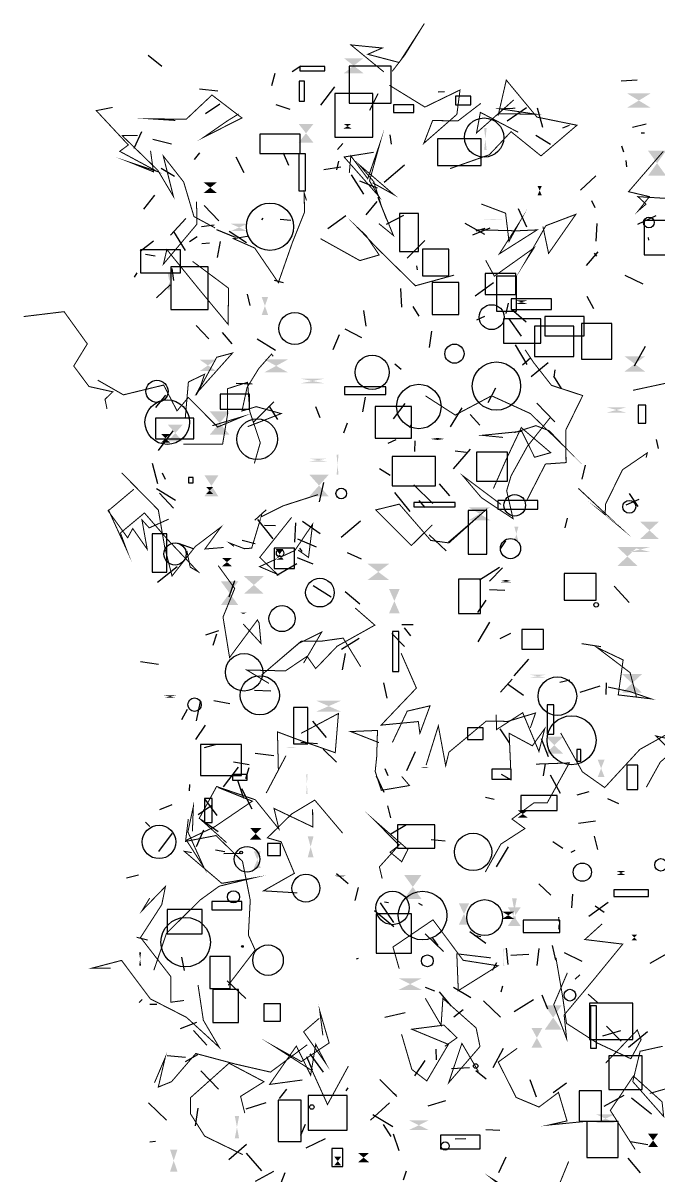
# Model space of a CAD drawing. Extents: x 39652472 to 39653357, y 39457781 to 39458681.
# Drawn here: x 39652472 to 39652785, y 39458087 to 39458656 of the extents above; entities that cross this region are included whole.
import ezdxf

# ---------------------------------------------------------------- set-up
doc = ezdxf.new("R2010")
doc.units = 0
doc.layers.get('0').update_dxf_attribs({"linetype": 'CONTINUOUS'})

msp = doc.modelspace()

# ---------------------------------------------------------------- linework, layer by layer
for p, q in [((39652540.3076, 39458634.1878), (39652533.5381, 39458639.5602)), ((39652608.7755, 39458634.2388), (39652604.4911, 39458631.4796)), ((39652595.9175, 39458630.6549), (39652594.3902, 39458624.6242)), ((39652766.5478, 39458627.1169), (39652774.5665, 39458627.5956)), ((39652567.8398, 39458621.884), (39652558.8929, 39458622.9944)), ((39652625.3933, 39458624.1617), (39652618.5623, 39458615.0467)), ((39652642.7465, 39458612.544), (39652646.9267, 39458620.7441)), ((39652676.4522, 39458621.6747), (39652679.5123, 39458621.745)), ((39652568.8669, 39458615.4735), (39652561.7556, 39458610.8375)), ((39652603.504, 39458612.897), (39652596.6963, 39458615.2043)), ((39652719.9288, 39458613.7966), (39652710.3756, 39458607.2557)), ((39652725.2536, 39458613.7882), (39652727.8023, 39458604.2915)), ((39652740.9621, 39458604.9952), (39652737.7159, 39458603.7414)), ((39652778.9847, 39458605.6949), (39652772.1493, 39458603.9859)), ((39652530.2882, 39458601.9192), (39652526.5364, 39458593.6703)), ((39652545.0734, 39458595.8321), (39652535.9081, 39458598.1893)), ((39652652.6861, 39458600.5217), (39652653.3752, 39458595.8858)), ((39652731.8227, 39458595.6442), (39652724.5158, 39458600.0624)), ((39652776.4745, 39458601.4508), (39652778.1845, 39458601.4318)), ((39652558.9335, 39458591.5778), (39652556.2225, 39458588.3404)), ((39652600.057, 39458591.6058), (39652602.7627, 39458585.4747)), ((39652629.5525, 39458596.2312), (39652626.9157, 39458593.1568)), ((39652766.729, 39458594.9922), (39652767.7448, 39458591.9877)), ((39652576.749, 39458589.631), (39652580.6368, 39458581.9373)), ((39652627.358, 39458587.4883), (39652626.2838, 39458583.136)), ((39652769.3478, 39458584.6925), (39652769.1275, 39458587.87)), ((39652539.9726, 39458584.0703), (39652546.5685, 39458580.0334)), ((39652620.1848, 39458583.3542), (39652628.4637, 39458584.6836)), ((39652633.5489, 39458580.8151), (39652639.72, 39458571.1482)), ((39652659.843, 39458585.4536), (39652649.8799, 39458576.9631)), ((39652754.1046, 39458580.2827), (39652746.5388, 39458573.1471)), ((39652646.5582, 39458574.0875), (39652637.8158, 39458577.6007)), ((39652531.3902, 39458563.8272), (39652536.9139, 39458570.6675)), ((39652568.4468, 39458558.0397), (39652561.2032, 39458565.645)), ((39652646.2088, 39458567.6492), (39652640.8613, 39458560.9774)), ((39652720.0812, 39458554.935), (39652716.0042, 39458563.9066)), ((39652752.0389, 39458568.0229), (39652753.6205, 39458564.5691)), ((39652552.2067, 39458559.2182), (39652544.6071, 39458551.0152)), ((39652590.0111, 39458559.425), (39652589.4239, 39458558.4892)), ((39652598.631, 39458558.8667), (39652603.8107, 39458558.3648)), ((39652630.9992, 39458560.5346), (39652622.0749, 39458554.1593)), ((39652659.4397, 39458560.772), (39652650.777, 39458556.1858)), ((39652774.8658, 39458556.4656), (39652783.8831, 39458560.7586)), ((39652545.9803, 39458552.8412), (39652551.7776, 39458543.4591)), ((39652559.7923, 39458555.2856), (39652566.1031, 39458556.0703)), ((39652576.6581, 39458549.9317), (39652567.3567, 39458553.5564)), ((39652581.9517, 39458547.2085), (39652573.5297, 39458552.8953)), ((39652699.4507, 39458551.3048), (39652689.7629, 39458556.8383)), ((39652693.4775, 39458551.1216), (39652702.0907, 39458554.6406)), ((39652695.2073, 39458553.1329), (39652699.6116, 39458554.5202)), ((39652754.5587, 39458556.7893), (39652754.0613, 39458548.0393)), ((39652529.6412, 39458543.1645), (39652536.1891, 39458548.2825)), ((39652557.6694, 39458550.2283), (39652553.959, 39458547.6894)), ((39652563.7766, 39458547.125), (39652560.0635, 39458546.7525)), ((39652568.9803, 39458547.9248), (39652567.5565, 39458540.0096)), ((39652669.823, 39458548.3586), (39652661.1803, 39458539.6944)), ((39652779.907, 39458549.8454), (39652780.0408, 39458548.4829)), ((39652532.2986, 39458541.6437), (39652537.0848, 39458540.7885)), ((39652749.5046, 39458536.1239), (39652755.2537, 39458542.8244)), ((39652753.3884, 39458542.1868), (39652754.4034, 39458540.7312)), ((39652666.2626, 39458533.848), (39652665.887, 39458535.9682)), ((39652528.035, 39458532.4451), (39652526.6379, 39458530.3558)), ((39652545.1796, 39458534.6209), (39652546.0128, 39458528.6027)), ((39652768.4452, 39458531.3644), (39652777.3557, 39458527)), ((39652544.3779, 39458526.5055), (39652537.6689, 39458520.1709)), ((39652600.3209, 39458527.571), (39652595.7483, 39458528.7188)), ((39652657.8815, 39458524.7514), (39652658.3702, 39458515.5466)), ((39652703.7637, 39458527.4859), (39652694.7607, 39458521.0227)), ((39652582.3568, 39458521.9162), (39652583.6395, 39458516.4196)), ((39652753.1496, 39458514.6367), (39652749.8444, 39458520.7723)), ((39652640.972, 39458506.2139), (39652639.8093, 39458513.8122)), ((39652663.9868, 39458515.8144), (39652666.9341, 39458511.1053)), ((39652709.9728, 39458512.364), (39652711.1327, 39458517.46)), ((39652712.6561, 39458514.5677), (39652719.8197, 39458508.2572)), ((39652557.1647, 39458506.4693), (39652563.4958, 39458499.9722)), ((39652695.5211, 39458509.3159), (39652699.4838, 39458511.0947)), ((39652717.5704, 39458501.176), (39652711.4725, 39458509.8243)), ((39652570.0467, 39458502.9834), (39652574.8222, 39458497.547)), ((39652627.741, 39458501.9296), (39652624.5869, 39458494.4524)), ((39652638.8981, 39458500.4752), (39652630.5652, 39458504.7655)), ((39652673.1022, 39458503.7113), (39652672.0138, 39458495.6777)), ((39652596.3524, 39458494.2574), (39652587.2297, 39458499.732)), ((39652720.2921, 39458487.3553), (39652714.5465, 39458496.9087)), ((39652778.3762, 39458496.191), (39652773.0124, 39458486.414)), ((39652722.1454, 39458490.5798), (39652718.0875, 39458486.8759)), ((39652658.3049, 39458484.8096), (39652655.1344, 39458487.4119)), ((39652722.2843, 39458481.4148), (39652730.6422, 39458488.2246)), ((39652733.9883, 39458484.6376), (39652733.3754, 39458481.0796)), ((39652576.9955, 39458478.0538), (39652584.7825, 39458477.7092)), ((39652737.2574, 39458475.4024), (39652733.519, 39458481.561)), ((39652704.7167, 39458475.6831), (39652700.8474, 39458468.3784)), ((39652537.3243, 39458466.0311), (39652542.3046, 39458472.1747)), ((39652595.544, 39458468.8245), (39652585.6346, 39458459.0769)), ((39652597.5174, 39458460.263), (39652593.1731, 39458466.9611)), ((39652640.4211, 39458471.2668), (39652639.1288, 39458464.0091)), ((39652654.4384, 39458460.5602), (39652660.2404, 39458468.0853)), ((39652733.9666, 39458459.0041), (39652725.0599, 39458468.1979)), ((39652616.0168, 39458466.5972), (39652618.2008, 39458461.1966)), ((39652688.1056, 39458465.8727), (39652682.3383, 39458456.5297)), ((39652696.9749, 39458457.3605), (39652692.2888, 39458462.7212)), ((39652629.936, 39458453.533), (39652631.7437, 39458458.554)), ((39652662.9809, 39458457.4178), (39652662.3622, 39458456.0603)), ((39652545.6765, 39458454.5916), (39652538.5533, 39458444.9391)), ((39652655.551, 39458450.2128), (39652651.694, 39458448.2978)), ((39652664.9826, 39458449.6414), (39652664.7532, 39458444.4774)), ((39652783.9283, 39458450.2855), (39652784.8094, 39458445.8605)), ((39652683.9901, 39458435.8436), (39652692.3762, 39458445.5571)), ((39652690.1881, 39458443.9157), (39652684.8658, 39458444.6141)), ((39652538.3586, 39458428.4798), (39652535.7375, 39458438.4399)), ((39652542.1007, 39458430.6166), (39652540.6246, 39458433.6826)), ((39652647.6318, 39458435.9968), (39652652.8366, 39458432.7187)), ((39652747.3999, 39458430.8455), (39652749.0791, 39458437.6232)), ((39652617.9446, 39458419.6293), (39652620.0974, 39458429.2105)), ((39652664.4722, 39458428.0667), (39652673.8699, 39458418.7855)), ((39652682.1632, 39458422.6099), (39652677.1219, 39458428.551)), ((39652547.1097, 39458420.225), (39652537.6428, 39458425.9831)), ((39652539.0906, 39458423.8613), (39652546.0584, 39458416.5342)), ((39652654.8757, 39458424.1573), (39652662.4142, 39458414.8315)), ((39652770.5935, 39458423.6622), (39652774.8839, 39458417.235)), ((39652591.7701, 39458415.6981), (39652586.1832, 39458410.6258)), ((39652666.8767, 39458420.2604), (39652669.923, 39458416.7883)), ((39652769.1228, 39458418.0621), (39652775.5034, 39458420.8567)), ((39652587.5027, 39458410.9543), (39652594.9871, 39458401.4031)), ((39652609.6698, 39458410.0897), (39652618.244, 39458404.0269)), ((39652638.1574, 39458410.0128), (39652628.587, 39458401.9673)), ((39652739.9426, 39458411.5101), (39652738.8811, 39458406.8865)), ((39652590.966, 39458408.0417), (39652596.2655, 39458407.9187)), ((39652605.9056, 39458399.7735), (39652606.3147, 39458409.283)), ((39652548.4078, 39458399.2498), (39652555.7209, 39458396.5862)), ((39652579.8806, 39458400.7801), (39652586.212, 39458399.0772)), ((39652607.1696, 39458401.4376), (39652616.3766, 39458397.3955)), ((39652680.3768, 39458395.465), (39652672.0262, 39458403.286)), ((39652709.6632, 39458400.3338), (39652707.0557, 39458396.4773)), ((39652609.4424, 39458395.2187), (39652608.3149, 39458396.7915)), ((39652638.6832, 39458391.4452), (39652631.8536, 39458394.5163)), ((39652538.1644, 39458379.9915), (39652547.8884, 39458387.8334)), ((39652596.8872, 39458383.4135), (39652606.7668, 39458389.2985)), ((39652614.7999, 39458388.9685), (39652607.1455, 39458391.9714)), ((39652706.654, 39458387.1941), (39652696.8375, 39458380.9549)), ((39652708.1805, 39458387.1071), (39652701.7557, 39458380.5878)), ((39652576.1481, 39458380.6852), (39652573.2882, 39458372.7169)), ((39652614.9003, 39458378.4655), (39652623.7251, 39458372.7973)), ((39652709.2782, 39458375.8847), (39652701.6827, 39458376.2429)), ((39652763.1699, 39458378.0589), (39652770.6185, 39458370.0835)), ((39652630.6823, 39458375.4712), (39652637.8983, 39458369.341)), ((39652699.9134, 39458371.1382), (39652695.9133, 39458365.018)), ((39652664.0934, 39458359.0184), (39652658.6183, 39458359.0779)), ((39652696.2155, 39458350.6353), (39652701.9339, 39458360.3063)), ((39652562.0602, 39458354.0381), (39652568.3981, 39458356.2565)), ((39652565.6649, 39458348.9425), (39652567.3428, 39458354.497)), ((39652659.8827, 39458348.404), (39652653.5894, 39458354.8198)), ((39652662.9274, 39458353.5111), (39652659.8437, 39458357.6)), ((39652706.9472, 39458352.2848), (39652712.2, 39458354.829)), ((39652637.4792, 39458352.2638), (39652628.7548, 39458346.9331)), ((39652747.2201, 39458349.8395), (39652756.5216, 39458348.2647)), ((39652629.2938, 39458336.8126), (39652630.7541, 39458344.9427)), ((39652720.8841, 39458342.0252), (39652713.6706, 39458333.9079)), ((39652538.6042, 39458339.4092), (39652529.8671, 39458340.8045)), ((39652649.5028, 39458330.4108), (39652651.2382, 39458322.8927)), ((39652707.2154, 39458325.8691), (39652712.9638, 39458332.2904)), ((39652736.4302, 39458330.7728), (39652741.2743, 39458331.8923)), ((39652759.2999, 39458324.688), (39652759.37, 39458330.3675)), ((39652594.017, 39458326.384), (39652585.9269, 39458326.6535)), ((39652718.5493, 39458324.1202), (39652710.6951, 39458329.7209)), ((39652756.1418, 39458328.8418), (39652746.2686, 39458325.6243)), ((39652559.1606, 39458321.2103), (39652557.2022, 39458311.7051)), ((39652573.8613, 39458320.1167), (39652565.8689, 39458321.5817)), ((39652550.1938, 39458312.391), (39652552.9221, 39458317.4479)), ((39652556.9796, 39458302.4562), (39652561.8457, 39458309.5251)), ((39652614.5105, 39458311.5284), (39652621.2339, 39458303.4231)), ((39652706.778, 39458307.7046), (39652711.5127, 39458300.8037)), ((39652730.8565, 39458293.9972), (39652727.3718, 39458302.7899)), ((39652561.396, 39458298.5878), (39652566.7192, 39458300.0864)), ((39652608.8435, 39458301.2413), (39652617.0615, 39458300.5564)), ((39652619.7381, 39458297.8174), (39652626.4146, 39458291.2987)), ((39652661.028, 39458287.1687), (39652665.2199, 39458296.5707)), ((39652575.5569, 39458291.4401), (39652583.3525, 39458290.247)), ((39652586.2357, 39458295.7455), (39652595.4569, 39458294.6119)), ((39652729.1075, 39458290.6968), (39652728.2352, 39458284.6405)), ((39652570.6406, 39458279.1555), (39652578.0584, 39458288.9062)), ((39652581.6324, 39458283.2334), (39652583.3759, 39458288.7245)), ((39652651.7747, 39458284.6901), (39652650.3453, 39458288.04)), ((39652707.473, 39458285.3506), (39652712.4709, 39458282.7216)), ((39652736.6849, 39458275.923), (39652731.8171, 39458284.9912)), ((39652553.8652, 39458277.1742), (39652554.0306, 39458280.3065)), ((39652577.5255, 39458282.5562), (39652580.4871, 39458273.5639)), ((39652649.87, 39458276.4051), (39652646.049, 39458284.3791)), ((39652579.4826, 39458278.3557), (39652584.5799, 39458268.3929)), ((39652699.7985, 39458274.02), (39652704.0799, 39458273.0424)), ((39652744.9804, 39458275.3148), (39652750.9238, 39458276.8583)), ((39652539.3678, 39458267.9643), (39652545.4036, 39458270.5083)), ((39652558.2768, 39458265.5424), (39652564.9624, 39458270.1994)), ((39652561.2878, 39458273.3544), (39652567.4144, 39458265.0747)), ((39652651.4301, 39458269.8929), (39652653.0006, 39458263.8664)), ((39652765.459, 39458270.7458), (39652760.011, 39458273.222)), ((39652567.9838, 39458257.0212), (39652559.6077, 39458262.9355)), ((39652753.9126, 39458262.2191), (39652745.646, 39458261.1639)), ((39652534.4564, 39458259.7224), (39652532.2823, 39458261.7855)), ((39652560.837, 39458257.76), (39652557.1499, 39458249.6462)), ((39652653.1391, 39458256.0085), (39652660.8859, 39458260.709)), ((39652545.338, 39458256.2965), (39652538.6242, 39458247.4074)), ((39652679.8792, 39458252.3559), (39652673.0366, 39458253.0652)), ((39652737.9374, 39458248.7859), (39652732.9171, 39458252.1615)), ((39652753.3666, 39458254.8779), (39652755.0081, 39458248.2985)), ((39652566.7447, 39458248.1037), (39652571.4009, 39458247.2526)), ((39652578.9034, 39458246.3438), (39652570.8158, 39458246.1074)), ((39652705.14, 39458239.7948), (39652711.1158, 39458249.5846)), ((39652742.012, 39458246.9319), (39652743.9227, 39458247.9152)), ((39652528.7644, 39458235.6059), (39652522.8977, 39458234.2031)), ((39652632.1443, 39458231.4231), (39652626.3442, 39458236.275)), ((39652635.6417, 39458223.2336), (39652637.2271, 39458229.5168)), ((39652725.9767, 39458231.3306), (39652732.0291, 39458225.8448)), ((39652650.0285, 39458222.5511), (39652652.0511, 39458222.2299)), ((39652742.7113, 39458226.2321), (39652742.2263, 39458219.5624)), ((39652654.6578, 39458210.2638), (39652645.0284, 39458218.0214)), ((39652647.797, 39458222.1162), (39652654.4387, 39458212.3862)), ((39652668.7073, 39458220.691), (39652666.8678, 39458221.7571)), ((39652760.2654, 39458222.1322), (39652750.6448, 39458215.2985)), ((39652753.7862, 39458220.6311), (39652758.2794, 39458217.3906)), ((39652670.0467, 39458206.7039), (39652679.0911, 39458198.0975)), ((39652700.007, 39458201.9386), (39652692.0232, 39458207.7019)), ((39652697.4242, 39458205.354), (39652694.2477, 39458205.9493)), ((39652533.1721, 39458203.6256), (39652527.9542, 39458204.9694)), ((39652673.6293, 39458204.5904), (39652676.3005, 39458200.9884)), ((39652709.9212, 39458199.7419), (39652710.8145, 39458191.5926)), ((39652732.6683, 39458200.9416), (39652734.3138, 39458193.8081)), ((39652550.0606, 39458195.1977), (39652551.258, 39458188.6602)), ((39652636.9995, 39458194.5969), (39652636.1047, 39458194.1982)), ((39652721.1715, 39458196.6023), (39652712.1888, 39458196.0066)), ((39652725.9877, 39458199.4554), (39652725.1174, 39458191.1074)), ((39652738.5434, 39458197.5269), (39652747.1609, 39458193.2702)), ((39652780.98, 39458192.3368), (39652790.3814, 39458197.7671)), ((39652705.2577, 39458192.5028), (39652703.1067, 39458188.7383)), ((39652581.7582, 39458174.8529), (39652572.4153, 39458183.6065)), ((39652743.9234, 39458184.4823), (39652746.2728, 39458186.6045)), ((39652674.8178, 39458178.4999), (39652670.2302, 39458180.2839)), ((39652682.8686, 39458171.2858), (39652677.1016, 39458178.2005)), ((39652692.5752, 39458175.2581), (39652683.9951, 39458180.2499)), ((39652707.5536, 39458178.1574), (39652708.3847, 39458181.1267)), ((39652754.9324, 39458172.8541), (39652750.3588, 39458177.0367)), ((39652530.6623, 39458174.4864), (39652529.1781, 39458172.9338)), ((39652534.4212, 39458172.1704), (39652537.8256, 39458172.0869)), ((39652707.0927, 39458165.7308), (39652698.7666, 39458173.7587)), ((39652713.9809, 39458168.489), (39652723.3986, 39458174.4018)), ((39652730.5339, 39458169.5634), (39652727.7205, 39458176.5187)), ((39652650.2544, 39458165.7678), (39652660.1703, 39458167.9241)), ((39652684.2019, 39458165.933), (39652688.7708, 39458169.5262)), ((39652549.5818, 39458160.1238), (39652557.6112, 39458163.3016)), ((39652759.3243, 39458161.2653), (39652766.6163, 39458153.8215)), ((39652562.4494, 39458151.9506), (39652555.957, 39458159.1235)), ((39652757.5571, 39458156.4923), (39652766.4935, 39458159.1124)), ((39652770.255, 39458150.957), (39652779.5766, 39458158.6935)), ((39652675.3436, 39458150.0109), (39652675.4465, 39458144.6982)), ((39652708.5572, 39458150.2011), (39652703.4417, 39458140.7183)), ((39652542.9762, 39458146.7987), (39652552.0304, 39458146.0242)), ((39652557.8249, 39458147.1977), (39652551.7953, 39458143.6639)), ((39652614.5536, 39458139.5651), (39652611.7307, 39458146.1572)), ((39652619.974, 39458138.6528), (39652613.3834, 39458147.586)), ((39652669.9511, 39458144.3592), (39652664.7936, 39458136.8462)), ((39652559.5417, 39458139.2857), (39652568.2546, 39458130.2885)), ((39652683.069, 39458140.4502), (39652691.8956, 39458140.8625)), ((39652700.1161, 39458135.216), (39652694.9913, 39458139.1784)), ((39652647.7922, 39458134.9822), (39652656.0936, 39458126.6407)), ((39652721.5852, 39458134.9331), (39652724.788, 39458126.4509)), ((39652733.0345, 39458128.5169), (39652739.6506, 39458133.3319)), ((39652601.6678, 39458130.1436), (39652598.0668, 39458125.5568)), ((39652631.1979, 39458129.4002), (39652632.139, 39458130.8201)), ((39652654.2685, 39458128.3529), (39652655.7763, 39458127.3004)), ((39652758.1804, 39458121.7715), (39652768.1696, 39458127.2727)), ((39652771.704, 39458125.963), (39652781.6163, 39458118.1228)), ((39652542.5518, 39458114.9944), (39652533.7712, 39458123.4727)), ((39652557.9825, 39458120.811), (39652556.8065, 39458112.1748)), ((39652581.9259, 39458120.495), (39652591.6541, 39458123.7203)), ((39652643.196, 39458114.8924), (39652652.4526, 39458123.4951)), ((39652680.0748, 39458124.465), (39652671.435, 39458121.847)), ((39652654.1027, 39458111.6541), (39652644.1873, 39458117.6475)), ((39652610.9725, 39458112.8793), (39652608.5707, 39458107.4445)), ((39652653.2188, 39458106.8331), (39652649.4559, 39458112.8318)), ((39652706.7812, 39458109.8754), (39652699.9641, 39458110.1132)), ((39652537.2045, 39458104.4349), (39652534.475, 39458104.047)), ((39652620.7699, 39458105.704), (39652611.2359, 39458101.1848)), ((39652657.2618, 39458099.8757), (39652654.3805, 39458107.9999)), ((39652684.7964, 39458105.7154), (39652690.1536, 39458105.9619)), ((39652779.7866, 39458102.7694), (39652771.2116, 39458104.3389)), ((39652581.9394, 39458103.0429), (39652573.3919, 39458095.4601)), ((39652581.7937, 39458098.611), (39652589.3548, 39458089.9386)), ((39652706.3698, 39458089.2345), (39652710.0228, 39458096.8335)), ((39652769.8469, 39458096.1891), (39652775.9185, 39458088.9448)), ((39652595.2501, 39458089.6096), (39652586.3524, 39458084.7266)), ((39652600.9353, 39458088.9677), (39652598.9479, 39458083.9847)), ((39652660.6717, 39458089.7895), (39652659.1319, 39458085.368))]:
    msp.add_line(p, q)
at = {"const_width": 0.5}
for points in [[(39652653.8184, 39458631.7438), (39652660.1092, 39458639.905), (39652669.6333, 39458655.2682), (39652657.2558, 39458636.0852), (39652641.7676, 39458640.1307), (39652648.9148, 39458643.2241), (39652633.4446, 39458644.7576), (39652649.7045, 39458631.43)], [(39652682.3552, 39458583.8132), (39652701.6721, 39458590.6281), (39652712.358, 39458601.9946), (39652727.1184, 39458590.0624), (39652744.842, 39458605.1701), (39652725.1427, 39458609.1805), (39652710.0201, 39458627.4132), (39652705.9863, 39458609.8824)], [(39652578.1342, 39458610.7318), (39652572.4264, 39458607.2193), (39652560.9061, 39458599.2182), (39652579.7494, 39458608.7805), (39652565.0025, 39458620.0687), (39652552.3638, 39458608.1648), (39652535.475, 39458608.2861), (39652546.9453, 39458607.5403)], [(39652697.4667, 39458615.9389), (39652686.2821, 39458607.3544), (39652673.7089, 39458607.4683), (39652669.3936, 39458596.2765), (39652685.6807, 39458610.5249), (39652687.2169, 39458622.5348), (39652669.9042, 39458614.1325), (39652652.434, 39458624.8701)], [(39652714.5237, 39458613.5482), (39652706.8952, 39458613.2533), (39652724.5713, 39458610.6112), (39652706.1273, 39458610.8471), (39652713.6835, 39458617.6388), (39652695.3666, 39458601.4047), (39652697.2472, 39458611.5108), (39652715.8778, 39458601.7248)], [(39652534.7463, 39458592.5811), (39652536.1634, 39458582.2302), (39652525.1365, 39458586.687), (39652537.9771, 39458582.4095), (39652519.5723, 39458592.3144), (39652523.7951, 39458595.4463), (39652508.0012, 39458612.3783), (39652516.0669, 39458613.9627)], [(39652644.6586, 39458591.8299), (39652630.1026, 39458589.5308), (39652647.1904, 39458570.187), (39652642.6391, 39458577.7279), (39652647.7055, 39458596.0839), (39652641.7511, 39458578.8469), (39652633.4346, 39458590.0751), (39652632.6682, 39458581.7195)], [(39652528.436, 39458600.0823), (39652520.7785, 39458600.0297), (39652538.3208, 39458582.9823), (39652546.0269, 39458570.0554), (39652541.0265, 39458590.0094), (39652551.0645, 39458577.2159), (39652556.1323, 39458560.1687), (39652566.5025, 39458554.5963)], [(39652807.18, 39458584.4526), (39652792.5928, 39458568.8881), (39652774.8967, 39458569.9843), (39652778.8612, 39458566.2923), (39652775.0632, 39458563.0045), (39652780.5401, 39458570.0014), (39652770.2528, 39458572.4292), (39652787.3403, 39458592.2551)], [(39652647.229, 39458556.7091), (39652654.4082, 39458550.8506), (39652646.7209, 39458569.6658), (39652648.7708, 39458564.5048), (39652644.7206, 39458577.3567), (39652637.6504, 39458585.6232), (39652654.6753, 39458570.9513), (39652644.1693, 39458576.8087)], [(39652582.8183, 39458550.5055), (39652575.6145, 39458549.2814), (39652586.0834, 39458544.6496), (39652597.72, 39458527.6154), (39652604.6335, 39458547.3807), (39652610.5579, 39458562.1859), (39652610.4734, 39458571.7144), (39652611.5609, 39458568.1291)], [(39652555.4714, 39458538.0804), (39652573.1814, 39458524.8872), (39652572.9527, 39458507.08), (39652558.3695, 39458524.6768), (39652542.7801, 39458543.9024), (39652541.0956, 39458536.7745), (39652557.5974, 39458556.4334), (39652557.4149, 39458567.4706)], [(39652695.9885, 39458553.6425), (39652715.3164, 39458553.1547), (39652725.2256, 39458553.6043), (39652706.6367, 39458541.8251), (39652716.5099, 39458557.3395), (39652711.3658, 39458547.9345), (39652709.6707, 39458561.8316), (39652697.7167, 39458566.3538)], [(39652684.3101, 39458531.3273), (39652665.2533, 39458526.072), (39652646.875, 39458544.1133), (39652636.8463, 39458554.6477), (39652640.8731, 39458550.9205), (39652647.3642, 39458541.2599), (39652637.8788, 39458538.4782), (39652618.5016, 39458549.2729)], [(39652728.0837, 39458555.2271), (39652730.8655, 39458542.0107), (39652744.2957, 39458561.2733), (39652729.5193, 39458555.67), (39652719.4426, 39458538.0142), (39652723.7538, 39458544.786), (39652704.1214, 39458530.8105), (39652699.8647, 39458538.6401)], [(39652513.2817, 39458465.4053), (39652512.3188, 39458470.1562), (39652516.1594, 39458473.8322), (39652504.4372, 39458476.4265), (39652496.8951, 39458486.5266), (39652503.5892, 39458497.4403), (39652492.1515, 39458513.3193), (39652472.1815, 39458510.8978)], [(39652551.8831, 39458461.2735), (39652553.3957, 39458478.663), (39652561.3802, 39458482.4948), (39652559.377, 39458476.7178), (39652557.5242, 39458473.2157), (39652575.1322, 39458492.939), (39652567.367, 39458490.8592), (39652557.2094, 39458472.1437)], [(39652595.1801, 39458491.3387), (39652594.3601, 39458492.4026), (39652588.0916, 39458485.3361), (39652582.2994, 39458475.9509), (39652579.799, 39458464.3904), (39652586.8178, 39458466.5028), (39652599.104, 39458463.0943), (39652582.616, 39458456.6607)], [(39652719.9285, 39458419.9505), (39652729.2994, 39458438.2367), (39652739.4507, 39458438.944), (39652739.3615, 39458455.0274), (39652747.6677, 39458471.9798), (39652732.2951, 39458477.0031), (39652723.4131, 39458488.3372), (39652719.3306, 39458494.5217)], [(39652821.0131, 39458432.4167), (39652811.888, 39458443.9374), (39652791.9842, 39458447.0758), (39652801.0303, 39458455.641), (39652805.6753, 39458471.6173), (39652790.8853, 39458490.6958), (39652790.2702, 39458478.3985), (39652772.5033, 39458474.577)], [(39652565.1991, 39458457.1458), (39652580.0342, 39458461.6125), (39652567.8192, 39458456.4752), (39652553.3484, 39458471.0234), (39652547.7997, 39458464.4465), (39652541.2077, 39458477.1535), (39652521.3875, 39458472.3286), (39652508.7078, 39458479.5801)], [(39652585.8861, 39458438.5409), (39652588.8128, 39458448.7136), (39652583.6171, 39458464.1821), (39652582.5574, 39458478.5168), (39652572.609, 39458475.339), (39652572.7414, 39458463.0808), (39652570.2644, 39458448.0594), (39652550.849, 39458447.952)], [(39652713.9468, 39458453.6996), (39652724.5983, 39458457.1547), (39652731.1898, 39458454.629), (39652738.6774, 39458446.7831), (39652721.8175, 39458463.1527), (39652702.7462, 39458471.8574), (39652684.868, 39458462.3692), (39652670.228, 39458471.8147)], [(39652707.4416, 39458418.3023), (39652688.6527, 39458432.3912), (39652697.7156, 39458421.6962), (39652713.3626, 39458411.3069), (39652710.2049, 39458425.0734), (39652712.3526, 39458432.3831), (39652720.4012, 39458446.9488), (39652731.6997, 39458461.1906)], [(39652703.6858, 39458426.1915), (39652709.8954, 39458440.3344), (39652717.4153, 39458456.1864), (39652731.9074, 39458443.834), (39652723.9638, 39458441.589), (39652717.6415, 39458454.357), (39652698.1762, 39458452.3897), (39652708.3954, 39458451.3642)], [(39652745.5796, 39458426.2001), (39652765.3896, 39458407.7247), (39652758.356, 39458413.5635), (39652758.7329, 39458413.2807), (39652758.9393, 39458418.4754), (39652767.2416, 39458435.3789), (39652779.492, 39458443.7476), (39652778.9371, 39458441.3947)], [(39652520.4878, 39458433.9356), (39652538.5875, 39458415.582), (39652541.7431, 39458397.1651), (39652545.3311, 39458383.0828), (39652556.8414, 39458397.6385), (39652569.4153, 39458407.157), (39652561.5205, 39458396.3842), (39652570.7066, 39458397.1096)], [(39652526.5127, 39458425.8141), (39652513.8499, 39458415.1605), (39652523.4586, 39458401.9094), (39652525.9677, 39458406.4579), (39652533.09, 39458396.2925), (39652530.5156, 39458410.7067), (39652534.0903, 39458406.7849), (39652543.6829, 39458411.074)], [(39652575.8501, 39458397.6575), (39652573.6406, 39458399.3518), (39652580.9398, 39458396.5329), (39652584.5723, 39458396.7917), (39652589.3359, 39458412.6771), (39652589.3301, 39458412.2504), (39652600.258, 39458417.7105), (39652617.2294, 39458423.159)], [(39652552.6362, 39458395.4445), (39652554.2924, 39458387.4487), (39652558.1248, 39458385.2177), (39652543.2934, 39458400.8829), (39652531.7397, 39458414.1432), (39652519.9025, 39458404.2526), (39652522.927, 39458396.1008), (39652513.9238, 39458415.8127)], [(39652673.5982, 39458408.3144), (39652663.2736, 39458398.0925), (39652645.7074, 39458415.6224), (39652657.3168, 39458418.475), (39652672.8103, 39458400.597), (39652681.7794, 39458399.3691), (39652700.6533, 39458416.244), (39652681.484, 39458399.7364)], [(39652604.2615, 39458411.9617), (39652588.5451, 39458392.2518), (39652597.1821, 39458383.9475), (39652588.4609, 39458387.6839), (39652605.8208, 39458395.6162), (39652614.5874, 39458408.5927), (39652612.5809, 39458392.2129), (39652607.4344, 39458395.8764)], [(39652580.369, 39458359.4383), (39652589.164, 39458349.8275), (39652588.2445, 39458359.8558), (39652587.4189, 39458361.4228), (39652573.6822, 39458342.8979), (39652570.4522, 39458362.8472), (39652576.1982, 39458376.9384), (39652568.0783, 39458388.1829)], [(39652635.5813, 39458367.2975), (39652645.2584, 39458358.8511), (39652626.6917, 39458348.4877), (39652616.1199, 39458337.4573), (39652611.868, 39458343.4963), (39652601.1693, 39458336.307), (39652582.1918, 39458336.7503), (39652593.0547, 39458330.1489)], [(39652638.2674, 39458338.3758), (39652629.6444, 39458352.4598), (39652619.2164, 39458351.0065), (39652608.8337, 39458350.8772), (39652589.4255, 39458334.2227), (39652607.846, 39458349.8888), (39652619.0702, 39458355.4403), (39652610.1361, 39458340.1212)], [(39652760.1024, 39458328.3507), (39652770.845, 39458326.1403), (39652781.3219, 39458322.549), (39652765.1722, 39458324.4754), (39652767.5877, 39458341.7223), (39652754.6477, 39458347.8717), (39652771.028, 39458335.4593), (39652774.208, 39458323.24)], [(39652658.1894, 39458345.0688), (39652665.7278, 39458327.8444), (39652648.3312, 39458309.5929), (39652666.6716, 39458311.3499), (39652667.4534, 39458305.5657), (39652672.456, 39458319.1166), (39652661.2089, 39458316.481), (39652653.901, 39458301.065)], [(39652608.8722, 39458305.5406), (39652627.3215, 39458315.3272), (39652625.7479, 39458296.0053), (39652608.0324, 39458302.2406), (39652597.2778, 39458306.2673), (39652597.7298, 39458287.4738), (39652591.7428, 39458276.1066), (39652601.5024, 39458294.5753)], [(39652721.8829, 39458308.2718), (39652724.4334, 39458315.578), (39652710.7406, 39458311.4388), (39652700.1379, 39458311.5766), (39652681.7514, 39458296.2366), (39652680.1592, 39458289.6133), (39652676.5434, 39458309.2358), (39652670.5184, 39458289.8877)], [(39652704.9923, 39458314.7473), (39652705.2667, 39458307.4417), (39652718.1091, 39458315.7131), (39652726.0965, 39458296.631), (39652728.9851, 39458307.9129), (39652722.8817, 39458299.4088), (39652711.4278, 39458305.5673), (39652712.2098, 39458287.8143)], [(39652736.83, 39458305.7153), (39652747.5348, 39458286.5582), (39652758.5063, 39458278.8298), (39652775.8265, 39458297.6304), (39652795.3719, 39458308.5316), (39652800.2991, 39458310.7774), (39652801.7704, 39458297.7351), (39652800.4636, 39458282.3332)], [(39652812.0135, 39458309.5074), (39652812.0397, 39458298.1308), (39652808.233, 39458280.8473), (39652801.7374, 39458300.1086), (39652783.7846, 39458304.2554), (39652791.6961, 39458296.3185), (39652785.8964, 39458291.3991), (39652779.0298, 39458279.009)], [(39652658.4714, 39458284.3496), (39652662.3187, 39458279.8267), (39652648.4395, 39458277.4628), (39652645.4347, 39458286.7893), (39652646.1823, 39458294.0871), (39652646.5596, 39458306.9833), (39652633.378, 39458306.4308), (39652647.3158, 39458300.9532)], [(39652699.672, 39458237.2023), (39652707.3478, 39458250.9688), (39652719.217, 39458258.6428), (39652712.8185, 39458263.3264), (39652723.7028, 39458271.3497), (39652730.157, 39458271.2637), (39652741.0707, 39458290.9789), (39652724.6471, 39458290.3782)], [(39652614.61, 39458268.1312), (39652614.6559, 39458259.4401), (39652595.583, 39458268.5407), (39652597.9885, 39458258.3979), (39652586.3609, 39458272.8204), (39652567.2958, 39458279.3535), (39652558.7572, 39458263.6944), (39652572.2184, 39458251.6613)], [(39652555.3834, 39458257.2723), (39652555.8308, 39458269.4788), (39652553.1421, 39458256.9776), (39652560.9855, 39458239.5739), (39652552.3861, 39458252.9197), (39652566.3632, 39458259.5191), (39652584.8877, 39458272.1351), (39652568.1987, 39458278.8072)], [(39652607.0677, 39458226.934), (39652590.4255, 39458227.9476), (39652605.611, 39458236.5734), (39652599.0844, 39458252.1221), (39652592.3161, 39458254.0596), (39652604.3217, 39458265.8425), (39652615.6392, 39458272.645), (39652629.4191, 39458256.3376)], [(39652648.858, 39458234.0026), (39652647.5119, 39458239.751), (39652656.8454, 39458250.1184), (39652652.7866, 39458247.0076), (39652658.4825, 39458242.2899), (39652661.5465, 39458248.3004), (39652644.6862, 39458263.0337), (39652657.0898, 39458250.6164)], [(39652572.9652, 39458181.3767), (39652586.2881, 39458198.7901), (39652582.9471, 39458206.1702), (39652583.8687, 39458223.3449), (39652580.0569, 39458242.4411), (39652567.0015, 39458255.1847), (39652552.004, 39458252.3148), (39652553.3459, 39458263.3142)], [(39652555.0544, 39458246.7871), (39652551.3644, 39458247.4201), (39652569.8595, 39458231.633), (39652584.9018, 39458234.199), (39652568.5788, 39458230.2343), (39652559.1283, 39458223.3884), (39652542.5851, 39458206.9767), (39652536.3889, 39458188.8425)], [(39652551.272, 39458173.9235), (39652544.667, 39458173.0624), (39652544.772, 39458185.6446), (39652529.8278, 39458204.9681), (39652540.2763, 39458221.1474), (39652542.0875, 39458230.0957), (39652530.6142, 39458218.2469), (39652534.3344, 39458224.3653)], [(39652702.4062, 39458194.9251), (39652685.6442, 39458196.9147), (39652686.3711, 39458178.7766), (39652705.9519, 39458191.0234), (39652688.764, 39458193.7249), (39652673.911, 39458213.6665), (39652654.1876, 39458200.2626), (39652657.2692, 39458189.5726)], [(39652740.1144, 39458187.5441), (39652733.3957, 39458171.8995), (39652739.7225, 39458155.124), (39652738.5274, 39458166.783), (39652752.7047, 39458183.7271), (39652767.3991, 39458201.6935), (39652748.7283, 39458203.957), (39652757.2391, 39458211.6556)], [(39652558.1387, 39458181.5954), (39652560.761, 39458164.1862), (39652568.6044, 39458150.8303), (39652552.4662, 39458165.5999), (39652534.6418, 39458174.719), (39652520.4606, 39458193.6684), (39652506.0115, 39458189.8803), (39652515.0701, 39458189.8535)], [(39652734.4811, 39458194.9794), (39652737.7815, 39458175.7912), (39652739.6858, 39458162.6501), (39652754.6468, 39458153.0603), (39652771.3834, 39458145.2373), (39652776.4366, 39458154.6012), (39652774.5696, 39458159.3659), (39652758.9451, 39458143.038)], [(39652632.2013, 39458141.5417), (39652621.9376, 39458122.6618), (39652614.3883, 39458139.2946), (39652595.8018, 39458151.2352), (39652609.075, 39458143.81), (39652622.7373, 39458152.9975), (39652618.1101, 39458168.8002), (39652619.6522, 39458156.7254)], [(39652696.3168, 39458138.8729), (39652688.1431, 39458152.7928), (39652681.6665, 39458133.442), (39652697.0579, 39458151.2227), (39652695.1593, 39458160.3874), (39652678.7873, 39458174.9189), (39652677.9028, 39458161.6776), (39652670.1464, 39458174.9657)], [(39652617.8733, 39458165.1603), (39652610.1529, 39458158.4896), (39652621.0754, 39458142.9475), (39652616.1323, 39458152.3183), (39652613.6302, 39458137.1197), (39652606.5857, 39458151.4726), (39652593.4191, 39458132.5679), (39652609.5451, 39458134.7505)], [(39652679.7393, 39458151.3425), (39652685.7647, 39458155.5392), (39652679.3026, 39458161.777), (39652663.4636, 39458159.7562), (39652681.4899, 39458152.2968), (39652670.8649, 39458134.2731), (39652663.4931, 39458139.9417), (39652658.4066, 39458157.3079)], [(39652793.0071, 39458145.1518), (39652804.0151, 39458161.0577), (39652817.4659, 39458159.0684), (39652814.8678, 39458158.5682), (39652808.9767, 39458142.4858), (39652794.112, 39458149.475), (39652792.0614, 39458131.3786), (39652780.688, 39458128.1241)], [(39652611.9367, 39458152.1103), (39652593.8386, 39458138.6289), (39652576.3364, 39458142.6348), (39652557.0493, 39458147.8052), (39652545.0734, 39458133.9063), (39652538.564, 39458131.264), (39652541.9665, 39458145.7655), (39652536.6851, 39458133.379)], [(39652750.9901, 39458114.5312), (39652731.0342, 39458112.5689), (39652739.9313, 39458114.5808), (39652735.7389, 39458128.6257), (39652726.1558, 39458121.4195), (39652714.8601, 39458126.1463), (39652706.0749, 39458143.6111), (39652715.3547, 39458150.3107)], [(39652787.0104, 39458151.3404), (39652775.9557, 39458148.9044), (39652772.3347, 39458133.9563), (39652787.5622, 39458116.7368), (39652786.7651, 39458124.0085), (39652772.6605, 39458136.6975), (39652761.2776, 39458119.7412), (39652773.5002, 39458100.5372)], [(39652580.1463, 39458097.9768), (39652561.4149, 39458107.0713), (39652554.4711, 39458118.0155), (39652554.4476, 39458126.0468), (39652573.4138, 39458143.0059), (39652590.6529, 39458133.9075), (39652579.1123, 39458126.6841), (39652581.1882, 39458118.3991)], [(39652771.2685, 39458049.0771), (39652759.5738, 39458057.3745), (39652751.327, 39458046.2479), (39652744.9578, 39458059.0982), (39652744.489, 39458058.28), (39652734.298, 39458058.7934), (39652732.9113, 39458075.4559), (39652740.7415, 39458094.5744)], [(39652731.298, 39458080.4958), (39652717.3234, 39458074.499), (39652702.5953, 39458086.3745), (39652722.3521, 39458073.9851), (39652734.9861, 39458057.0984), (39652730.7367, 39458040.5897), (39652738.2937, 39458047.4689), (39652720.027, 39458035.7277)]]:
    msp.add_lwpolyline(points, dxfattribs=at)
for centre, radius in [((39652699.1094, 39458599.1136), 9.6501), ((39652593.5985, 39458555.1535), 11.6557), ((39652780.2968, 39458557.2544), 2.6596), ((39652605.8302, 39458505.0269), 7.8545), ((39652702.8082, 39458510.6082), 6.1519), ((39652684.4851, 39458492.5999), 4.7194), ((39652643.9402, 39458483.44), 8.4287), ((39652705.1613, 39458476.6586), 11.9044), ((39652537.8814, 39458474.0515), 5.4764), ((39652666.9296, 39458466.5911), 10.9675), ((39652542.9836, 39458458.8743), 10.9791), ((39652587.2812, 39458450.4793), 10.0641), ((39652628.709, 39458423.7182), 2.6115), ((39652714.1897, 39458417.9211), 5.3091), ((39652770.5983, 39458417.1636), 3.1679), ((39652546.8285, 39458393.9316), 5.4879), ((39652712.1033, 39458396.5865), 4.9743), ((39652598.5915, 39458394.3202), 1.858), ((39652618.1935, 39458374.8722), 7.0667), ((39652599.5152, 39458362.0686), 6.4155), ((39652754.2828, 39458368.8845), 1.1292), ((39652580.8288, 39458335.6333), 9.2249), ((39652588.5783, 39458324.2734), 9.6836), ((39652735.1888, 39458323.8644), 9.5252), ((39652556.4317, 39458319.6655), 3.309), ((39652742.1841, 39458302.1228), 12.0727), ((39652538.9333, 39458252.0394), 8.2407), ((39652693.6552, 39458247.1126), 9.2029), ((39652582.2932, 39458243.5233), 6.3053), ((39652579.4205, 39458246.7908), 0.6506), ((39652747.4723, 39458237.1608), 4.4833), ((39652786.2087, 39458240.7606), 3.0673), ((39652611.2788, 39458229.2725), 6.8607), ((39652575.5881, 39458225.0155), 2.9876), ((39652654.0023, 39458219.5103), 8.2351), ((39652668.7524, 39458215.7832), 11.9832), ((39652699.3505, 39458214.7791), 8.8183), ((39652552.0167, 39458202.6523), 12.1953), ((39652580.0247, 39458200.5496), 0.4057), ((39652592.6202, 39458193.7929), 7.5457), ((39652671.1209, 39458193.4683), 2.9269), ((39652741.3709, 39458176.5342), 2.8818), ((39652694.9331, 39458141.6307), 1.144), ((39652614.2037, 39458121.4371), 1.0937), ((39652679.9008, 39458102.1956), 2.0223)]:
    msp.add_circle(centre, radius)
for points in [[(39652630.024, 39458630.8216), (39652639.6544, 39458630.8216), (39652639.6544, 39458638.2041), (39652630.024, 39458638.2041)], [(39652769.6334, 39458613.8804), (39652781.043, 39458613.8804), (39652781.043, 39458620.8122), (39652769.6334, 39458620.8122)], [(39652607.7224, 39458596.6193), (39652614.9837, 39458596.6193), (39652614.9837, 39458605.8059), (39652607.7224, 39458605.8059)], [(39652629.8097, 39458603.5509), (39652633.7658, 39458603.5509), (39652633.7658, 39458605.8515), (39652629.8097, 39458605.8515)], [(39652699.1128, 39458592.8903), (39652700.3393, 39458592.8903), (39652700.3393, 39458603.7385), (39652699.1128, 39458603.7385)], [(39652779.8676, 39458580.3153), (39652788.7541, 39458580.3153), (39652788.7541, 39458592.5895), (39652779.8676, 39458592.5895)], [(39652560.878, 39458571.7814), (39652567.4334, 39458571.7814), (39652567.4334, 39458577.0418), (39652560.878, 39458577.0418)], [(39652725.392, 39458570.6103), (39652727.5347, 39458570.6103), (39652727.5347, 39458575.3089), (39652725.392, 39458575.3089)], [(39652697.8776, 39458558.4351), (39652709.1216, 39458558.4351), (39652709.1216, 39458558.763), (39652697.8776, 39458558.763)], [(39652574.2752, 39458552.9874), (39652582.4382, 39458552.9874), (39652582.4382, 39458556.6056), (39652574.2752, 39458556.6056)], [(39652543.1341, 39458524.0866), (39652544.9746, 39458524.0866), (39652544.9746, 39458532.3938), (39652543.1341, 39458532.3938)], [(39652589.5175, 39458511.6946), (39652592.6787, 39458511.6946), (39652592.6787, 39458520.5568), (39652589.5175, 39458520.5568)], [(39652714.7237, 39458517.1592), (39652720.3433, 39458517.1592), (39652720.3433, 39458518.8398), (39652714.7237, 39458518.8398)], [(39652558.9738, 39458484.0339), (39652567.0778, 39458484.0339), (39652567.0778, 39458489.6329), (39652558.9738, 39458489.6329)], [(39652590.7955, 39458483.4131), (39652602.4419, 39458483.4131), (39652602.4419, 39458489.7777), (39652590.7955, 39458489.7777)], [(39652768.2688, 39458483.8205), (39652778.4106, 39458483.8205), (39652778.4106, 39458491.3139), (39652768.2688, 39458491.3139)], [(39652608.9599, 39458478.075), (39652620.1345, 39458478.075), (39652620.1345, 39458480.2414), (39652608.9599, 39458480.2414)], [(39652563.9299, 39458452.735), (39652573.6245, 39458452.735), (39652573.6245, 39458464.1386), (39652563.9299, 39458464.1386)], [(39652759.3879, 39458463.5315), (39652769.286, 39458463.5315), (39652769.286, 39458466.2135), (39652759.3879, 39458466.2135)], [(39652543.233, 39458449.3702), (39652550.6385, 39458449.3702), (39652550.6385, 39458457.6377), (39652543.233, 39458457.6377)], [(39652539.9442, 39458448.7269), (39652544.3852, 39458448.7269), (39652544.3852, 39458453.0739), (39652539.9442, 39458453.0739)], [(39652672.6071, 39458450.0554), (39652679.5582, 39458450.0554), (39652679.5582, 39458451.0505), (39652672.6071, 39458451.0505)], [(39652612.8894, 39458439.4529), (39652621.7894, 39458439.4529), (39652621.7894, 39458440.8867), (39652612.8894, 39458440.8867)], [(39652626.4106, 39458432.9418), (39652627.3583, 39458432.9418), (39652627.3583, 39458442.7777), (39652626.4106, 39458442.7777)], [(39652561.3485, 39458422.3905), (39652568.1229, 39458422.3905), (39652568.1229, 39458432.5963), (39652561.3485, 39458432.5963)], [(39652613.0245, 39458422.341), (39652622.5127, 39458422.341), (39652622.5127, 39458432.9639), (39652613.0245, 39458432.9639)], [(39652562.0963, 39458423.4241), (39652565.7047, 39458423.4241), (39652565.7047, 39458426.9879), (39652562.0963, 39458426.9879)], [(39652691.6127, 39458410.5812), (39652702.122, 39458410.5812), (39652702.122, 39458416.8558), (39652691.6127, 39458416.8558)], [(39652776.0125, 39458401.3223), (39652785.142, 39458401.3223), (39652785.142, 39458409.7956), (39652776.0125, 39458409.7956)], [(39652713.9916, 39458400.2412), (39652715.9842, 39458400.2412), (39652715.9842, 39458407.3371), (39652713.9916, 39458407.3371)], [(39652596.3826, 39458391.1214), (39652600.3087, 39458391.1214), (39652600.3087, 39458396.4579), (39652596.3826, 39458396.4579)], [(39652764.8025, 39458388.0704), (39652774.603, 39458388.0704), (39652774.603, 39458397.2876), (39652764.8025, 39458397.2876)], [(39652771.1044, 39458394.9183), (39652780.8711, 39458394.9183), (39652780.8711, 39458397.3452), (39652771.1044, 39458397.3452)], [(39652569.8996, 39458387.8318), (39652574.8622, 39458387.8318), (39652574.8622, 39458392.0048), (39652569.8996, 39458392.0048)], [(39652641.5462, 39458381.0223), (39652652.3849, 39458381.0223), (39652652.3849, 39458389.1437), (39652641.5462, 39458389.1437)], [(39652580.7433, 39458374.295), (39652590.5684, 39458374.295), (39652590.5684, 39458383.0047), (39652580.7433, 39458383.0047)], [(39652569.4281, 39458368.7435), (39652577.9726, 39458368.7435), (39652577.9726, 39458380.4057), (39652569.4281, 39458380.4057)], [(39652652.2808, 39458364.7587), (39652657.4748, 39458364.7587), (39652657.4748, 39458376.6486), (39652652.2808, 39458376.6486)], [(39652707.2015, 39458379.9979), (39652712.5242, 39458379.9979), (39652712.5242, 39458381.1327), (39652707.2015, 39458381.1327)], [(39652578.9256, 39458364.278), (39652582.0435, 39458364.278), (39652582.0435, 39458364.9567), (39652578.9256, 39458364.9567)], [(39652721.2013, 39458332.9105), (39652729.9882, 39458332.9105), (39652729.9882, 39458334.4971), (39652721.2013, 39458334.4971)], [(39652767.0907, 39458325.5869), (39652776.8696, 39458325.5869), (39652776.8696, 39458334.7181), (39652767.0907, 39458334.7181)], [(39652541.2773, 39458323.0778), (39652547.4297, 39458323.0778), (39652547.4297, 39458324.2243), (39652541.2773, 39458324.2243)], [(39652616.3786, 39458316.248), (39652628.6505, 39458316.248), (39652628.6505, 39458321.6443), (39652616.3786, 39458321.6443)], [(39652729.5074, 39458295.5582), (39652737.9677, 39458295.5582), (39652737.9677, 39458303.8859), (39652729.5074, 39458303.8859)], [(39652599.7704, 39458298.4458), (39652608.2939, 39458298.4458), (39652608.2939, 39458298.8234), (39652599.7704, 39458298.8234)], [(39652755.068, 39458284.0078), (39652758.4292, 39458284.0078), (39652758.4292, 39458292.5349), (39652755.068, 39458292.5349)], [(39652611.4936, 39458275.674), (39652612.0907, 39458275.674), (39652612.0907, 39458285.3182), (39652611.4936, 39458285.3182)], [(39652666.42, 39458288.5716), (39652673.3784, 39458288.5716), (39652673.3784, 39458288.9808), (39652666.42, 39458288.9808)], [(39652715.5819, 39458263.9294), (39652720.7053, 39458263.9294), (39652720.7053, 39458267.6751), (39652715.5819, 39458267.6751)], [(39652583.7668, 39458253.2233), (39652589.359, 39458253.2233), (39652589.359, 39458258.9019), (39652583.7668, 39458258.9019)], [(39652612.1895, 39458244.4553), (39652615.0547, 39458244.4553), (39652615.0547, 39458254.8353), (39652612.1895, 39458254.8353)], [(39652585.658, 39458239.275), (39652589.0692, 39458239.275), (39652589.0692, 39458247.3661), (39652585.658, 39458247.3661)], [(39652625.2849, 39458234.9391), (39652631.1063, 39458234.9391), (39652631.1063, 39458235.3637), (39652625.2849, 39458235.3637)], [(39652659.6803, 39458223.9657), (39652668.2588, 39458223.9657), (39652668.2588, 39458235.7709), (39652659.6803, 39458235.7709)], [(39652764.3857, 39458235.7413), (39652768.7179, 39458235.7413), (39652768.7179, 39458237.7456), (39652764.3857, 39458237.7456)], [(39652712.8669, 39458211.9763), (39652715.1794, 39458211.9763), (39652715.1794, 39458224.1936), (39652712.8669, 39458224.1936)], [(39652686.6305, 39458211.2049), (39652691.7176, 39458211.2049), (39652691.7176, 39458221.8121), (39652686.6305, 39458221.8121)], [(39652707.9531, 39458214.1147), (39652713.9806, 39458214.1147), (39652713.9806, 39458217.7121), (39652707.9531, 39458217.7121)], [(39652710.6926, 39458210.5397), (39652717.1866, 39458210.5397), (39652717.1866, 39458219.8687), (39652710.6926, 39458219.8687)], [(39652735.5448, 39458209.0314), (39652736.1522, 39458209.0314), (39652736.1522, 39458214.9898), (39652735.5448, 39458214.9898)], [(39652771.7815, 39458203.5772), (39652774.5069, 39458203.5772), (39652774.5069, 39458206.2943), (39652771.7815, 39458206.2943)], [(39652529.1244, 39458191.0382), (39652530.073, 39458191.0382), (39652530.073, 39458197.6016), (39652529.1244, 39458197.6016)], [(39652708.5745, 39458190.9226), (39652709.0016, 39458190.9226), (39652709.0016, 39458199.395), (39652708.5745, 39458199.395)], [(39652656.9994, 39458179.1372), (39652668.3447, 39458179.1372), (39652668.3447, 39458184.8444), (39652656.9994, 39458184.8444)], [(39652728.9147, 39458159.462), (39652737.3452, 39458159.462), (39652737.3452, 39458171.587), (39652728.9147, 39458171.587)], [(39652722.4605, 39458150.7075), (39652727.7337, 39458150.7075), (39652727.7337, 39458160.2974), (39652722.4605, 39458160.2974)], [(39652576.2455, 39458105.9571), (39652578.3928, 39458105.9571), (39652578.3928, 39458116.9937), (39652576.2455, 39458116.9937)], [(39652661.9911, 39458110.0417), (39652671.8916, 39458110.0417), (39652671.8916, 39458114.8957), (39652661.9911, 39458114.8957)], [(39652754.2394, 39458113.61), (39652763.5818, 39458113.61), (39652763.5818, 39458117.8381), (39652754.2394, 39458117.8381)], [(39652779.8928, 39458101.7063), (39652784.7973, 39458101.7063), (39652784.7973, 39458108.2452), (39652779.8928, 39458108.2452)], [(39652544.3503, 39458089.6177), (39652547.9932, 39458089.6177), (39652547.9932, 39458100.4597), (39652544.3503, 39458100.4597)], [(39652637.0023, 39458094.2126), (39652642.4378, 39458094.2126), (39652642.4378, 39458098.82), (39652637.0023, 39458098.82)], [(39652625.2829, 39458092.6869), (39652628.661, 39458092.6869), (39652628.661, 39458096.9036), (39652625.2829, 39458096.9036)]]:
    msp.add_solid(points)
for points in [[(39652608.255, 39458631.9541), (39652620.586, 39458631.9541), (39652620.586, 39458634.0671), (39652608.255, 39458634.0671)], [(39652632.6434, 39458616.0896), (39652653.257, 39458616.0896), (39652653.257, 39458634.3427), (39652632.6434, 39458634.3427)], [(39652608.0276, 39458617.0831), (39652610.6569, 39458617.0831), (39652610.6569, 39458626.8316), (39652608.0276, 39458626.8316)], [(39652625.5168, 39458599.3314), (39652644.2, 39458599.3314), (39652644.2, 39458620.7809), (39652625.5168, 39458620.7809)], [(39652654.4211, 39458611.4446, 19730366.2), (39652664.4089, 39458611.4446, 19730366.2), (39652664.4089, 39458615.3058, 19730366.2), (39652654.4211, 39458615.3058, 19730366.2)], [(39652684.9149, 39458615.167), (39652692.5388, 39458615.167), (39652692.5388, 39458619.5271), (39652684.9149, 39458619.5271)], [(39652588.6236, 39458591.2724, 19730366.2), (39652608.5184, 39458591.2724, 19730366.2), (39652608.5184, 39458600.7603, 19730366.2), (39652588.6236, 39458600.7603, 19730366.2)], [(39652676.0903, 39458585.3786), (39652697.7101, 39458585.3786), (39652697.7101, 39458598.4525), (39652676.0903, 39458598.4525)], [(39652607.8238, 39458572.911), (39652611.0252, 39458572.911), (39652611.0252, 39458591.1576), (39652607.8238, 39458591.1576)], [(39652657.4807, 39458543.0167), (39652666.8117, 39458543.0167), (39652666.8117, 39458561.6336), (39652657.4807, 39458561.6336)], [(39652777.874, 39458541.2651), (39652798.5767, 39458541.2651), (39652798.5767, 39458558.1838), (39652777.874, 39458558.1838)], [(39652529.8465, 39458532.4938), (39652549.4878, 39458532.4938), (39652549.4878, 39458543.7812), (39652529.8465, 39458543.7812)], [(39652668.7906, 39458530.9754), (39652681.7292, 39458530.9754), (39652681.7292, 39458544.109), (39652668.7906, 39458544.109)], [(39652544.7076, 39458514.3841, 19730366.2), (39652563.1047, 39458514.3841, 19730366.2), (39652563.1047, 39458535.4337, 19730366.2), (39652544.7076, 39458535.4337, 19730366.2)], [(39652699.6121, 39458521.7034, 19730366.2), (39652714.7795, 39458521.7034, 19730366.2), (39652714.7795, 39458532.1561, 19730366.2), (39652699.6121, 39458532.1561, 19730366.2)], [(39652705.2589, 39458513.5226), (39652715.1184, 39458513.5226), (39652715.1184, 39458530.8072), (39652705.2589, 39458530.8072)], [(39652673.4939, 39458511.9934), (39652686.7178, 39458511.9934), (39652686.7178, 39458527.6811), (39652673.4939, 39458527.6811)], [(39652712.3975, 39458514.3443, 19730366.2), (39652732.2252, 39458514.3443, 19730366.2), (39652732.2252, 39458519.5605, 19730366.2), (39652712.3975, 39458519.5605, 19730366.2)], [(39652708.6463, 39458497.8292), (39652727.0256, 39458497.8292), (39652727.0256, 39458509.8528), (39652708.6463, 39458509.8528)], [(39652729.0826, 39458501.3378, 19730366.2), (39652748.4136, 39458501.3378, 19730366.2), (39652748.4136, 39458510.971, 19730366.2), (39652729.0826, 39458510.971, 19730366.2)], [(39652747.149, 39458489.9216), (39652762.0795, 39458489.9216), (39652762.0795, 39458507.4321), (39652747.149, 39458507.4321)], [(39652723.8434, 39458491.2083, 19730366.2), (39652743.2962, 39458491.2083, 19730366.2), (39652743.2962, 39458506.2205, 19730366.2), (39652723.8434, 39458506.2205, 19730366.2)], [(39652568.9845, 39458465.2476, 19730366.2), (39652583.4734, 39458465.2476, 19730366.2), (39652583.4734, 39458472.5944, 19730366.2), (39652568.9845, 39458472.5944, 19730366.2)], [(39652630.3623, 39458472.5685, 19730366.2), (39652650.6989, 39458472.5685, 19730366.2), (39652650.6989, 39458476.3575, 19730366.2), (39652630.3623, 39458476.3575, 19730366.2)], [(39652774.9768, 39458458.3716, 19730366.2), (39652778.7026, 39458458.3716, 19730366.2), (39652778.7026, 39458467.2346, 19730366.2), (39652774.9768, 39458467.2346, 19730366.2)], [(39652645.3585, 39458450.9887), (39652663.3776, 39458450.9887), (39652663.3776, 39458466.5855), (39652645.3585, 39458466.5855)], [(39652537.1845, 39458450.5764, 19730366.2), (39652555.9943, 39458450.5764, 19730366.2), (39652555.9943, 39458460.7794, 19730366.2), (39652537.1845, 39458460.7794, 19730366.2)], [(39652695.3201, 39458429.8684, 19730366.2), (39652710.5642, 39458429.8684, 19730366.2), (39652710.5642, 39458444.0798, 19730366.2), (39652695.3201, 39458444.0798, 19730366.2)], [(39652653.7482, 39458427.4289), (39652675.1526, 39458427.4289), (39652675.1526, 39458441.9775), (39652653.7482, 39458441.9775)], [(39652553.4596, 39458429.0554), (39652555.7488, 39458429.0554), (39652555.7488, 39458431.6436), (39652553.4596, 39458431.6436)], [(39652664.4063, 39458417.0788), (39652684.8777, 39458417.0788), (39652684.8777, 39458419.3222), (39652664.4063, 39458419.3222)], [(39652705.925, 39458416.0652), (39652725.5312, 39458416.0652), (39652725.5312, 39458420.3275), (39652705.925, 39458420.3275)], [(39652691.1902, 39458393.9118, 19730366.2), (39652700.365, 39458393.9118, 19730366.2), (39652700.365, 39458415.3376, 19730366.2), (39652691.1902, 39458415.3376, 19730366.2)], [(39652535.5994, 39458384.9713), (39652542.7843, 39458384.9713), (39652542.7843, 39458403.7855), (39652535.5994, 39458403.7855)], [(39652595.5713, 39458386.7021), (39652605.6853, 39458386.7021), (39652605.6853, 39458396.772), (39652595.5713, 39458396.772)], [(39652686.422, 39458364.5173, 19730366.2), (39652697.3246, 39458364.5173, 19730366.2), (39652697.3246, 39458381.5075, 19730366.2), (39652686.422, 39458381.5075, 19730366.2)], [(39652738.4978, 39458371.1893), (39652754.3466, 39458371.1893), (39652754.3466, 39458384.2776), (39652738.4978, 39458384.2776)], [(39652654.0057, 39458336.0636), (39652657.1513, 39458336.0636), (39652657.1513, 39458355.7187), (39652654.0057, 39458355.7187)], [(39652717.6304, 39458347.0829, 19730366.2), (39652728.3432, 39458347.0829, 19730366.2), (39652728.3432, 39458356.7717, 19730366.2), (39652717.6304, 39458356.7717, 19730366.2)], [(39652730.162, 39458305.0979), (39652733.4217, 39458305.0979), (39652733.4217, 39458319.5756), (39652730.162, 39458319.5756)], [(39652605.1918, 39458300.4504, 19730366.2), (39652612.1943, 39458300.4504, 19730366.2), (39652612.1943, 39458318.3179, 19730366.2), (39652605.1918, 39458318.3179, 19730366.2)], [(39652690.9152, 39458302.5565), (39652698.5896, 39458302.5565), (39652698.5896, 39458308.2897), (39652690.9152, 39458308.2897)], [(39652559.3317, 39458284.8124), (39652579.4889, 39458284.8124), (39652579.4889, 39458300.0568), (39652559.3317, 39458300.0568)], [(39652744.7247, 39458291.903, 19730366.2), (39652746.8061, 39458291.903, 19730366.2), (39652746.8061, 39458297.5276, 19730366.2), (39652744.7247, 39458297.5276, 19730366.2)], [(39652575.0715, 39458282.4546, 19730366.2), (39652582.4252, 39458282.4546, 19730366.2), (39652582.4252, 39458285.2541, 19730366.2), (39652575.0715, 39458285.2541, 19730366.2)], [(39652702.8364, 39458282.8925), (39652712.4402, 39458282.8925), (39652712.4402, 39458287.8854), (39652702.8364, 39458287.8854)], [(39652769.4544, 39458277.8363, 19730366.2), (39652774.7992, 39458277.8363, 19730366.2), (39652774.7992, 39458289.8062, 19730366.2), (39652769.4544, 39458289.8062, 19730366.2)], [(39652717.118, 39458267.5875, 19730366.2), (39652735.1546, 39458267.5875, 19730366.2), (39652735.1546, 39458274.8686, 19730366.2), (39652717.118, 39458274.8686, 19730366.2)], [(39652561.3296, 39458261.6481), (39652565.0299, 39458261.6481), (39652565.0299, 39458273.4146), (39652561.3296, 39458273.4146)], [(39652656.4809, 39458249.0351), (39652674.8906, 39458249.0351), (39652674.8906, 39458260.5236), (39652656.4809, 39458260.5236)], [(39652592.3891, 39458245.385), (39652598.8332, 39458245.385), (39652598.8332, 39458251.2393), (39652592.3891, 39458251.2393)], [(39652762.9511, 39458225.1172), (39652780.162, 39458225.1172), (39652780.162, 39458228.3879), (39652762.9511, 39458228.3879)], [(39652564.8992, 39458218.6072), (39652579.77, 39458218.6072), (39652579.77, 39458222.6297), (39652564.8992, 39458222.6297)], [(39652543.0133, 39458206.6999, 19730366.2), (39652560.1074, 39458206.6999, 19730366.2), (39652560.1074, 39458218.7728, 19730366.2), (39652543.0133, 39458218.7728, 19730366.2)], [(39652645.8688, 39458197.2462, 19730366.2), (39652663.3618, 39458197.2462, 19730366.2), (39652663.3618, 39458216.5412, 19730366.2), (39652645.8688, 39458216.5412, 19730366.2)], [(39652718.4007, 39458207.3839, 19730366.2), (39652736.446, 39458207.3839, 19730366.2), (39652736.446, 39458213.5376, 19730366.2), (39652718.4007, 39458213.5376, 19730366.2)], [(39652564.0311, 39458179.753, 19730366.2), (39652574.0183, 39458179.753, 19730366.2), (39652574.0183, 39458195.6103, 19730366.2), (39652564.0311, 39458195.6103, 19730366.2)], [(39652565.3523, 39458163.053), (39652577.9991, 39458163.053), (39652577.9991, 39458179.3743), (39652565.3523, 39458179.3743)], [(39652590.492, 39458163.7017), (39652598.7076, 39458163.7017), (39652598.7076, 39458172.2833), (39652590.492, 39458172.2833)], [(39652751.0596, 39458154.7587), (39652772.3981, 39458154.7587), (39652772.3981, 39458172.6616), (39652751.0596, 39458172.6616)], [(39652751.4585, 39458150.5024), (39652754.5169, 39458150.5024), (39652754.5169, 39458171.3395), (39652751.4585, 39458171.3395)], [(39652760.6114, 39458129.9996), (39652776.8918, 39458129.9996), (39652776.8918, 39458146.59), (39652760.6114, 39458146.59)], [(39652612.4552, 39458109.9838, 19730366.2), (39652631.5387, 39458109.9838, 19730366.2), (39652631.5387, 39458127.1153, 19730366.2), (39652612.4552, 39458127.1153, 19730366.2)], [(39652746.0045, 39458114.4342), (39652756.8602, 39458114.4342), (39652756.8602, 39458129.4673), (39652746.0045, 39458129.4673)], [(39652597.5883, 39458104.3917), (39652609.0186, 39458104.3917), (39652609.0186, 39458124.8654), (39652597.5883, 39458124.8654)], [(39652749.6567, 39458096.5308), (39652765.1976, 39458096.5308), (39652765.1976, 39458114.3085), (39652749.6567, 39458114.3085)], [(39652677.5424, 39458100.88), (39652697.1214, 39458100.88), (39652697.1214, 39458107.6403), (39652677.5424, 39458107.6403)], [(39652624.0679, 39458092.2016), (39652629.5216, 39458092.2016), (39652629.5216, 39458100.9868), (39652624.0679, 39458100.9868)]]:
    msp.add_3dface(points)

doc.saveas('drawing.dxf')
